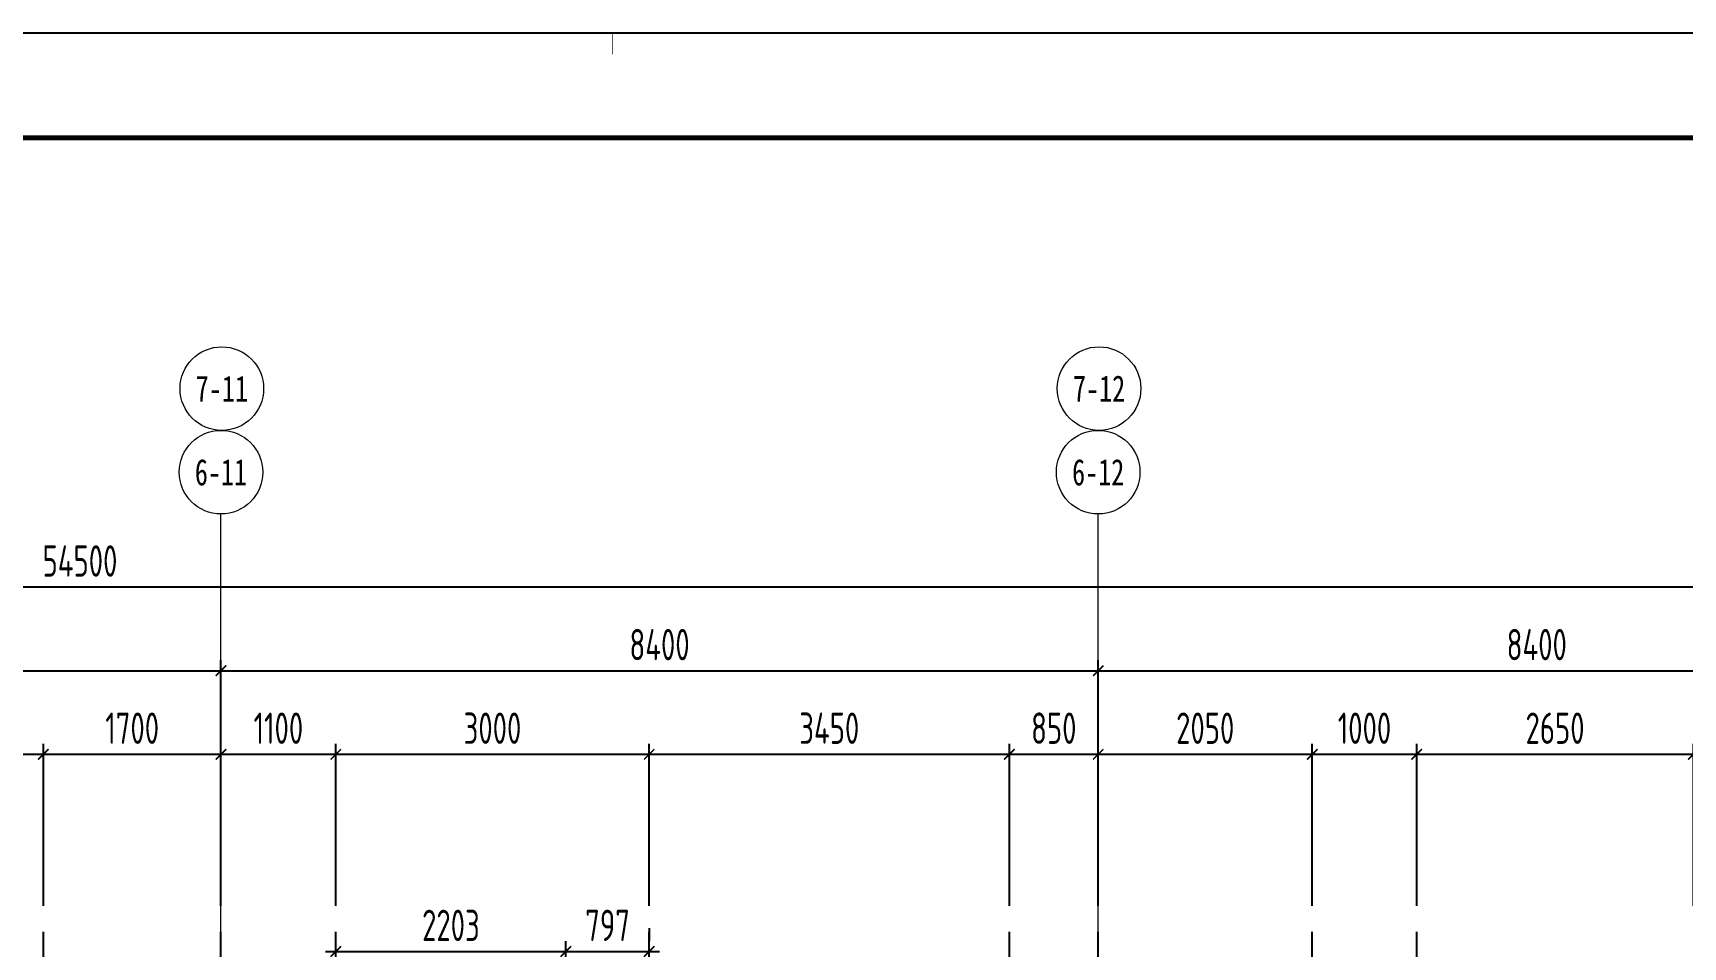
# Model space of a CAD drawing. Header units: millimetres. Extents: x -202076 to 1082610, y -439651 to 179350.
# Drawn here: x 734057 to 749857, y -116625 to -107878 of the extents above; entities that cross this region are included whole.
import ezdxf
from ezdxf.enums import TextEntityAlignment as Align

# ---------------------------------------------------------------- set-up
doc = ezdxf.new("R2010")
doc.units = ezdxf.units.MM
doc.header["$LTSCALE"] = 1000
doc.linetypes.add('DOTE', pattern=[2.42, 2, -0.2, 0.02, -0.2])
for name, color, linetype in [('02-TEXT_轴号', 7, 'Continuous'), ('A_AXIS-轴线', 36, 'DOTE'), ('AXIS_TEXT', 7, 'Continuous')]:
    doc.layers.add(name, color=color, linetype=linetype)
doc.layers.add('DIM', color=3, linetype='Continuous', lineweight=0)
doc.styles.add('_TCH_AXIS', font='STXIHEI.TTF', dxfattribs={"width": 0.75})
doc.styles.add('COMPLEX', font='COMPLEX')
doc.styles.add('TSSD_Dimension', font='tssdeng.shx', dxfattribs={"width": 0.7, "bigfont": 'hztxt.shx'})
doc.dimstyles.new('TSSD_100_100', dxfattribs={"dimtxt": 300, "dimasz": 100, "dimexe": 100, "dimexo": 250, "dimgap": 100, "dimtad": 1, "dimdec": 0, "dimzin": 0, "dimdsep": 46, "dimtxsty": 'TSSD_Dimension', "dimblk": 'ARCHTICK', "dimcen": 0, "dimdle": 100, "dimclrt": 7, "dimadec": 0, "dimazin": 0, "dimtfac": 1, "dimtdec": 0, "dimtix": 1, "dimtmove": 2, "dimatfit": 3, "dimfxl": 1, "dimtolj": 1, "dimtzin": 0, "dimarcsym": 0})

# ---------------------------------------------------------------- blocks, each defined once
blk = doc.blocks.new('_AXISO')
blk.add_circle((0, 0), 0.5)
at = {"layer": 'AXIS_TEXT', "style": 'COMPLEX', "width": 1.041667}
blk.add_attdef('A', text='', height=0.56, dxfattribs=at).set_placement((-0.25, -0.28), (0.25, -0.28), align=Align.FIT)
blk = doc.blocks.new('_ARCHTICK')
at = {"color": 0, "linetype": 'ByBlock', "const_width": 0.15}
blk.add_lwpolyline([(-0.5, -0.5), (0.5, 0.5)], dxfattribs=at)
blk = doc.blocks.new('*D1968')
at = {"layer": 'Defpoints', "color": 0, "transparency": 16777216}
for p in [(735857, -113981), (727457, -116481), (735857, -116481)]:
    blk.add_point(p, dxfattribs=at)
at = {"layer": 'DIM', "color": 0, "lineweight": -2, "transparency": 16777216}
for p, q in [((727457, -116231), (727457, -113881)), ((735857, -116231), (735857, -113881)), ((727357, -113981), (735957, -113981))]:
    blk.add_line(p, q, dxfattribs=at)
at = {"layer": 'DIM', "color": 0, "lineweight": -2, "transparency": 16777216, "xscale": 100, "yscale": 100, "zscale": 100, "rotation": 180}
blk.add_blockref('_ARCHTICK', (727457, -113981), dxfattribs=at)
at = {"layer": 'DIM', "color": 0, "lineweight": -2, "transparency": 16777216, "xscale": 100, "yscale": 100, "zscale": 100}
blk.add_blockref('_ARCHTICK', (735857, -113981), dxfattribs=at)
at = {"layer": 'DIM', "color": 7, "transparency": 16777216, "insert": (731657, -113731), "char_height": 300, "attachment_point": 5, "style": 'TSSD_Dimension'}
blk.add_mtext('\\A1;8400', dxfattribs=at)
blk = doc.blocks.new('*D1969')
at = {"layer": 'Defpoints', "color": 0, "transparency": 16777216}
for p in [(744257, -113981), (735857, -116481), (744257, -116481)]:
    blk.add_point(p, dxfattribs=at)
at = {"layer": 'DIM', "color": 0, "lineweight": -2, "transparency": 16777216}
for p, q in [((735857, -116231), (735857, -113881)), ((744257, -116231), (744257, -113881)), ((735757, -113981), (744357, -113981))]:
    blk.add_line(p, q, dxfattribs=at)
at = {"layer": 'DIM', "color": 0, "lineweight": -2, "transparency": 16777216, "xscale": 100, "yscale": 100, "zscale": 100, "rotation": 180}
blk.add_blockref('_ARCHTICK', (735857, -113981), dxfattribs=at)
at = {"layer": 'DIM', "color": 0, "lineweight": -2, "transparency": 16777216, "xscale": 100, "yscale": 100, "zscale": 100}
blk.add_blockref('_ARCHTICK', (744257, -113981), dxfattribs=at)
at = {"layer": 'DIM', "color": 7, "transparency": 16777216, "insert": (740057, -113731), "char_height": 300, "attachment_point": 5, "style": 'TSSD_Dimension'}
blk.add_mtext('\\A1;8400', dxfattribs=at)
blk = doc.blocks.new('*D1970')
at = {"layer": 'Defpoints', "color": 0, "transparency": 16777216}
for p in [(752657, -113981), (744257, -116481), (752657, -116481)]:
    blk.add_point(p, dxfattribs=at)
at = {"layer": 'DIM', "color": 0, "lineweight": -2, "transparency": 16777216}
for p, q in [((744257, -116231), (744257, -113881)), ((752657, -116231), (752657, -113881)), ((744157, -113981), (752757, -113981))]:
    blk.add_line(p, q, dxfattribs=at)
at = {"layer": 'DIM', "color": 0, "lineweight": -2, "transparency": 16777216, "xscale": 100, "yscale": 100, "zscale": 100, "rotation": 180}
blk.add_blockref('_ARCHTICK', (744257, -113981), dxfattribs=at)
at = {"layer": 'DIM', "color": 0, "lineweight": -2, "transparency": 16777216, "xscale": 100, "yscale": 100, "zscale": 100}
blk.add_blockref('_ARCHTICK', (752657, -113981), dxfattribs=at)
at = {"layer": 'DIM', "color": 7, "transparency": 16777216, "insert": (748457, -113731), "char_height": 300, "attachment_point": 5, "style": 'TSSD_Dimension'}
blk.add_mtext('\\A1;8400', dxfattribs=at)
blk = doc.blocks.new('*D1972')
at = {"layer": 'Defpoints', "color": 0, "transparency": 16777216}
for p in [(707257, -113181), (707257, -116481), (761757, -116481)]:
    blk.add_point(p, dxfattribs=at)
at = {"layer": 'DIM', "color": 0, "lineweight": -2, "transparency": 16777216}
for p, q in [((707257, -116231), (707257, -113081)), ((761757, -116231), (761757, -113081)), ((761857, -113181), (707157, -113181))]:
    blk.add_line(p, q, dxfattribs=at)
at = {"layer": 'DIM', "color": 0, "lineweight": -2, "transparency": 16777216, "xscale": 100, "yscale": 100, "zscale": 100, "rotation": 180}
blk.add_blockref('_ARCHTICK', (707257, -113181), dxfattribs=at)
at = {"layer": 'DIM', "color": 0, "lineweight": -2, "transparency": 16777216, "xscale": 100, "yscale": 100, "zscale": 100}
blk.add_blockref('_ARCHTICK', (761757, -113181), dxfattribs=at)
at = {"layer": 'DIM', "color": 7, "transparency": 16777216, "insert": (734507, -112931), "char_height": 300, "attachment_point": 5, "style": 'TSSD_Dimension'}
blk.add_mtext('\\A1;54500', dxfattribs=at)
blk = doc.blocks.new('*D1978')
at = {"layer": 'Defpoints', "color": 0, "transparency": 16777216}
for p in [(734157, -114781), (730807, -116481), (734157, -116481)]:
    blk.add_point(p, dxfattribs=at)
at = {"layer": 'DIM', "color": 0, "lineweight": -2, "transparency": 16777216}
for p, q in [((730807, -116231), (730807, -114681)), ((734157, -116231), (734157, -114681)), ((730707, -114781), (734257, -114781))]:
    blk.add_line(p, q, dxfattribs=at)
at = {"layer": 'DIM', "color": 0, "lineweight": -2, "transparency": 16777216, "xscale": 100, "yscale": 100, "zscale": 100, "rotation": 180}
blk.add_blockref('_ARCHTICK', (730807, -114781), dxfattribs=at)
at = {"layer": 'DIM', "color": 0, "lineweight": -2, "transparency": 16777216, "xscale": 100, "yscale": 100, "zscale": 100}
blk.add_blockref('_ARCHTICK', (734157, -114781), dxfattribs=at)
at = {"layer": 'DIM', "color": 7, "transparency": 16777216, "insert": (732482, -114531), "char_height": 300, "attachment_point": 5, "style": 'TSSD_Dimension'}
blk.add_mtext('\\A1;3350', dxfattribs=at)
blk = doc.blocks.new('*D1979')
at = {"layer": 'Defpoints', "color": 0, "transparency": 16777216}
for p in [(735857, -114781), (734157, -116481), (735857, -116481)]:
    blk.add_point(p, dxfattribs=at)
at = {"layer": 'DIM', "color": 0, "lineweight": -2, "transparency": 16777216}
for p, q in [((734157, -116231), (734157, -114681)), ((735857, -116231), (735857, -114681)), ((734057, -114781), (735957, -114781))]:
    blk.add_line(p, q, dxfattribs=at)
at = {"layer": 'DIM', "color": 0, "lineweight": -2, "transparency": 16777216, "xscale": 100, "yscale": 100, "zscale": 100, "rotation": 180}
blk.add_blockref('_ARCHTICK', (734157, -114781), dxfattribs=at)
at = {"layer": 'DIM', "color": 0, "lineweight": -2, "transparency": 16777216, "xscale": 100, "yscale": 100, "zscale": 100}
blk.add_blockref('_ARCHTICK', (735857, -114781), dxfattribs=at)
at = {"layer": 'DIM', "color": 7, "transparency": 16777216, "insert": (735007, -114531), "char_height": 300, "attachment_point": 5, "style": 'TSSD_Dimension'}
blk.add_mtext('\\A1;1700', dxfattribs=at)
blk = doc.blocks.new('*D1980')
at = {"layer": 'Defpoints', "color": 0, "transparency": 16777216}
for p in [(736957, -114781), (735857, -116481), (736957, -116481)]:
    blk.add_point(p, dxfattribs=at)
at = {"layer": 'DIM', "color": 0, "lineweight": -2, "transparency": 16777216}
for p, q in [((735857, -116231), (735857, -114681)), ((736957, -116231), (736957, -114681)), ((735757, -114781), (737057, -114781))]:
    blk.add_line(p, q, dxfattribs=at)
at = {"layer": 'DIM', "color": 0, "lineweight": -2, "transparency": 16777216, "xscale": 100, "yscale": 100, "zscale": 100, "rotation": 180}
blk.add_blockref('_ARCHTICK', (735857, -114781), dxfattribs=at)
at = {"layer": 'DIM', "color": 0, "lineweight": -2, "transparency": 16777216, "xscale": 100, "yscale": 100, "zscale": 100}
blk.add_blockref('_ARCHTICK', (736957, -114781), dxfattribs=at)
at = {"layer": 'DIM', "color": 7, "transparency": 16777216, "insert": (736407, -114531), "char_height": 300, "attachment_point": 5, "style": 'TSSD_Dimension'}
blk.add_mtext('\\A1;1100', dxfattribs=at)
blk = doc.blocks.new('*D1981')
at = {"layer": 'Defpoints', "color": 0, "transparency": 16777216}
for p in [(744257, -114781), (743407, -116481), (744257, -116481)]:
    blk.add_point(p, dxfattribs=at)
at = {"layer": 'DIM', "color": 0, "lineweight": -2, "transparency": 16777216}
for p, q in [((743407, -116231), (743407, -114681)), ((744257, -116231), (744257, -114681)), ((743307, -114781), (744357, -114781))]:
    blk.add_line(p, q, dxfattribs=at)
at = {"layer": 'DIM', "color": 0, "lineweight": -2, "transparency": 16777216, "xscale": 100, "yscale": 100, "zscale": 100, "rotation": 180}
blk.add_blockref('_ARCHTICK', (743407, -114781), dxfattribs=at)
at = {"layer": 'DIM', "color": 0, "lineweight": -2, "transparency": 16777216, "xscale": 100, "yscale": 100, "zscale": 100}
blk.add_blockref('_ARCHTICK', (744257, -114781), dxfattribs=at)
at = {"layer": 'DIM', "color": 7, "transparency": 16777216, "insert": (743832, -114531), "char_height": 300, "attachment_point": 5, "style": 'TSSD_Dimension'}
blk.add_mtext('\\A1;850', dxfattribs=at)
blk = doc.blocks.new('*D1983')
at = {"layer": 'Defpoints', "color": 0, "transparency": 16777216}
for p in [(747307, -114781), (746307, -116481), (747307, -116481)]:
    blk.add_point(p, dxfattribs=at)
at = {"layer": 'DIM', "color": 0, "lineweight": -2, "transparency": 16777216}
for p, q in [((746307, -116231), (746307, -114681)), ((747307, -116231), (747307, -114681)), ((746207, -114781), (747407, -114781))]:
    blk.add_line(p, q, dxfattribs=at)
at = {"layer": 'DIM', "color": 0, "lineweight": -2, "transparency": 16777216, "xscale": 100, "yscale": 100, "zscale": 100, "rotation": 180}
blk.add_blockref('_ARCHTICK', (746307, -114781), dxfattribs=at)
at = {"layer": 'DIM', "color": 0, "lineweight": -2, "transparency": 16777216, "xscale": 100, "yscale": 100, "zscale": 100}
blk.add_blockref('_ARCHTICK', (747307, -114781), dxfattribs=at)
at = {"layer": 'DIM', "color": 7, "transparency": 16777216, "insert": (746807, -114531), "char_height": 300, "attachment_point": 5, "style": 'TSSD_Dimension'}
blk.add_mtext('\\A1;1000', dxfattribs=at)
blk = doc.blocks.new('*D1984')
at = {"layer": 'Defpoints', "color": 0, "transparency": 16777216}
for p in [(749957, -114781), (747307, -116481), (749957, -116481)]:
    blk.add_point(p, dxfattribs=at)
at = {"layer": 'DIM', "color": 0, "lineweight": -2, "transparency": 16777216}
for p, q in [((747307, -116231), (747307, -114681)), ((749957, -116231), (749957, -114681)), ((747207, -114781), (750057, -114781))]:
    blk.add_line(p, q, dxfattribs=at)
at = {"layer": 'DIM', "color": 0, "lineweight": -2, "transparency": 16777216, "xscale": 100, "yscale": 100, "zscale": 100, "rotation": 180}
blk.add_blockref('_ARCHTICK', (747307, -114781), dxfattribs=at)
at = {"layer": 'DIM', "color": 0, "lineweight": -2, "transparency": 16777216, "xscale": 100, "yscale": 100, "zscale": 100}
blk.add_blockref('_ARCHTICK', (749957, -114781), dxfattribs=at)
at = {"layer": 'DIM', "color": 7, "transparency": 16777216, "insert": (748632, -114531), "char_height": 300, "attachment_point": 5, "style": 'TSSD_Dimension'}
blk.add_mtext('\\A1;2650', dxfattribs=at)
blk = doc.blocks.new('*D1987')
at = {"layer": 'Defpoints', "color": 0, "transparency": 16777216}
for p in [(743407, -114781), (739957, -116481), (743407, -116481)]:
    blk.add_point(p, dxfattribs=at)
at = {"layer": 'DIM', "color": 0, "lineweight": -2, "transparency": 16777216}
for p, q in [((739957, -116231), (739957, -114681)), ((743407, -116231), (743407, -114681)), ((739857, -114781), (743507, -114781))]:
    blk.add_line(p, q, dxfattribs=at)
at = {"layer": 'DIM', "color": 0, "lineweight": -2, "transparency": 16777216, "xscale": 100, "yscale": 100, "zscale": 100, "rotation": 180}
blk.add_blockref('_ARCHTICK', (739957, -114781), dxfattribs=at)
at = {"layer": 'DIM', "color": 0, "lineweight": -2, "transparency": 16777216, "xscale": 100, "yscale": 100, "zscale": 100}
blk.add_blockref('_ARCHTICK', (743407, -114781), dxfattribs=at)
at = {"layer": 'DIM', "color": 7, "transparency": 16777216, "insert": (741682, -114531), "char_height": 300, "attachment_point": 5, "style": 'TSSD_Dimension'}
blk.add_mtext('\\A1;3450', dxfattribs=at)
blk = doc.blocks.new('*D1989')
at = {"layer": 'Defpoints', "color": 0, "transparency": 16777216}
for p in [(746307, -114781), (744257, -116481), (746307, -116481)]:
    blk.add_point(p, dxfattribs=at)
at = {"layer": 'DIM', "color": 0, "lineweight": -2, "transparency": 16777216}
for p, q in [((744257, -116231), (744257, -114681)), ((746307, -116231), (746307, -114681)), ((744157, -114781), (746407, -114781))]:
    blk.add_line(p, q, dxfattribs=at)
at = {"layer": 'DIM', "color": 0, "lineweight": -2, "transparency": 16777216, "xscale": 100, "yscale": 100, "zscale": 100, "rotation": 180}
blk.add_blockref('_ARCHTICK', (744257, -114781), dxfattribs=at)
at = {"layer": 'DIM', "color": 0, "lineweight": -2, "transparency": 16777216, "xscale": 100, "yscale": 100, "zscale": 100}
blk.add_blockref('_ARCHTICK', (746307, -114781), dxfattribs=at)
at = {"layer": 'DIM', "color": 7, "transparency": 16777216, "insert": (745282, -114531), "char_height": 300, "attachment_point": 5, "style": 'TSSD_Dimension'}
blk.add_mtext('\\A1;2050', dxfattribs=at)
blk = doc.blocks.new('*D1990')
at = {"layer": 'Defpoints', "color": 0, "transparency": 16777216}
for p in [(739957, -114781), (736957, -116481), (739957, -116481)]:
    blk.add_point(p, dxfattribs=at)
at = {"layer": 'DIM', "color": 0, "lineweight": -2, "transparency": 16777216}
for p, q in [((736957, -116231), (736957, -114681)), ((739957, -116231), (739957, -114681)), ((736857, -114781), (740057, -114781))]:
    blk.add_line(p, q, dxfattribs=at)
at = {"layer": 'DIM', "color": 0, "lineweight": -2, "transparency": 16777216, "xscale": 100, "yscale": 100, "zscale": 100, "rotation": 180}
blk.add_blockref('_ARCHTICK', (736957, -114781), dxfattribs=at)
at = {"layer": 'DIM', "color": 0, "lineweight": -2, "transparency": 16777216, "xscale": 100, "yscale": 100, "zscale": 100}
blk.add_blockref('_ARCHTICK', (739957, -114781), dxfattribs=at)
at = {"layer": 'DIM', "color": 7, "transparency": 16777216, "insert": (738457, -114531), "char_height": 300, "attachment_point": 5, "style": 'TSSD_Dimension'}
blk.add_mtext('\\A1;3000', dxfattribs=at)
blk = doc.blocks.new('图框-A1')
for points, const_width in [([(0, 0), (841, 0), (841, 594), (0, 594)], 0.05), ([(766, 584), (25, 584), (25, 10), (766, 10)], 0.5)]:
    blk.add_lwpolyline(points, close=True, dxfattribs=dict(const_width=const_width))
at = {"const_width": 0.05}
blk.add_lwpolyline([(420.5, 594), (420.5, 592)], dxfattribs=at)
blk = doc.blocks.new('*D3234')
at = {"layer": 'Defpoints', "color": 0, "transparency": 16777216}
for p in [(739160, -116668), (736957, -118354), (739160, -118443)]:
    blk.add_point(p, dxfattribs=at)
at = {"layer": 'DIM', "color": 0, "lineweight": -2, "transparency": 16777216}
for p, q in [((736957, -118104), (736957, -116568)), ((739160, -118193), (739160, -116568)), ((736857, -116668), (739260, -116668))]:
    blk.add_line(p, q, dxfattribs=at)
at = {"layer": 'DIM', "color": 0, "lineweight": -2, "transparency": 16777216, "xscale": 100, "yscale": 100, "zscale": 100, "rotation": 180}
blk.add_blockref('_ARCHTICK', (736957, -116668), dxfattribs=at)
at = {"layer": 'DIM', "color": 0, "lineweight": -2, "transparency": 16777216, "xscale": 100, "yscale": 100, "zscale": 100}
blk.add_blockref('_ARCHTICK', (739160, -116668), dxfattribs=at)
at = {"layer": 'DIM', "color": 7, "transparency": 16777216, "insert": (738059, -116418), "char_height": 300, "attachment_point": 5, "style": 'TSSD_Dimension'}
blk.add_mtext('\\A1;2203', dxfattribs=at)
blk = doc.blocks.new('*D3235')
at = {"layer": 'Defpoints', "color": 0, "transparency": 16777216}
for p in [(739957, -116668), (739957, -116693), (739160, -118443)]:
    blk.add_point(p, dxfattribs=at)
at = {"layer": 'DIM', "color": 0, "lineweight": -2, "transparency": 16777216}
for p, q in [((739957, -116443), (739957, -116568)), ((739160, -118193), (739160, -116568)), ((739060, -116668), (740057, -116668))]:
    blk.add_line(p, q, dxfattribs=at)
at = {"layer": 'DIM', "color": 0, "lineweight": -2, "transparency": 16777216, "xscale": 100, "yscale": 100, "zscale": 100, "rotation": 180}
blk.add_blockref('_ARCHTICK', (739160, -116668), dxfattribs=at)
at = {"layer": 'DIM', "color": 0, "lineweight": -2, "transparency": 16777216, "xscale": 100, "yscale": 100, "zscale": 100}
blk.add_blockref('_ARCHTICK', (739957, -116668), dxfattribs=at)
at = {"layer": 'DIM', "color": 7, "transparency": 16777216, "insert": (739559, -116418), "char_height": 300, "attachment_point": 5, "style": 'TSSD_Dimension'}
blk.add_mtext('\\A1;797', dxfattribs=at)

msp = doc.modelspace()

# ---------------------------------------------------------------- linework, layer by layer
msp.add_lwpolyline([(781657.2, -167281), (781657.2, -107881), (697557.2, -107881), (697557.2, -167281)], close=True)
at = {"layer": 'A_AXIS-轴线'}
for p, q in [((734157.2, -127081), (734157.2, -116481)), ((735857.2, -141681), (735857.2, -116481)), ((736957.2, -127081), (736957.2, -116481)), ((739957.2, -129081), (739957.2, -116481)), ((743407.2, -127081), (743407.2, -116481)), ((744257.2, -141681), (744257.2, -116481)), ((746307.2, -124831), (746307.2, -116481)), ((747307.2, -141681), (747307.2, -116481))]:
    msp.add_line(p, q, dxfattribs=at)
at = {"layer": 'DIM'}
for p, q in [((735857.2, -116481), (735857.2, -112481)), ((744257.2, -116481), (744257.2, -112481))]:
    msp.add_line(p, q, dxfattribs=at)

# ---------------------------------------------------------------- block references
at = {"xscale": 100, "yscale": 100, "zscale": 100}
msp.add_blockref('图框-A1', (697557.2, -167281), dxfattribs=at)
at = {"layer": 'DIM'}
ref = msp.add_blockref('_AXISO', (735865.7, -111281.1), dxfattribs=dict(at, xscale=800, yscale=800, zscale=800))
ref.add_attrib('A', '7-11', dxfattribs={"layer": '02-TEXT_轴号', "height": 247.28, "style": '_TCH_AXIS', "width": 0.761209}).set_placement((735614.4, -111404.7), (736116.9, -111404.7), align=Align.FIT)
ref = msp.add_blockref('_AXISO', (744265.7, -111281.1), dxfattribs=dict(at, xscale=800, yscale=800, zscale=800))
ref.add_attrib('A', '7-12', dxfattribs={"layer": '02-TEXT_轴号', "height": 252.11, "style": '_TCH_AXIS', "width": 0.743037}).set_placement((744015.6, -111407.1), (744515.7, -111407.1), align=Align.FIT)
ref = msp.add_blockref('_AXISO', (735857.2, -112081), dxfattribs=dict(at, xscale=800, yscale=800, zscale=800))
ref.add_attrib('A', '6-11', dxfattribs={"layer": '02-TEXT_轴号', "height": 252.11, "style": '_TCH_AXIS', "width": 0.743037}).set_placement((735607.1, -112207.1), (736107.2, -112207.1), align=Align.FIT)
ref = msp.add_blockref('_AXISO', (744257.2, -112081), dxfattribs=dict(at, xscale=800, yscale=800, zscale=800))
ref.add_attrib('A', '6-12', dxfattribs={"layer": '02-TEXT_轴号', "height": 252.11, "style": '_TCH_AXIS', "width": 0.743037}).set_placement((744007.1, -112207.1), (744507.2, -112207.1), align=Align.FIT)

# ---------------------------------------------------------------- dimensions: what is measured, and where the dimension line sits
for base, p1, p2, picture, middle in [((707257.2, -113181), (761757.2, -116481), (707257.2, -116481), '*D1972', (734507.2, -112931)), ((735857.2, -113981), (727457.2, -116481), (735857.2, -116481), '*D1968', (731657.2, -113731)), ((744257.2, -113981), (735857.2, -116481), (744257.2, -116481), '*D1969', (740057.2, -113731)), ((752657.2, -113981), (744257.2, -116481), (752657.2, -116481), '*D1970', (748457.2, -113731)), ((734157.2, -114781), (730807.2, -116481), (734157.2, -116481), '*D1978', (732482.2, -114531)), ((735857.2, -114781), (734157.2, -116481), (735857.2, -116481), '*D1979', (735007.2, -114531)), ((736957.2, -114781), (735857.2, -116481), (736957.2, -116481), '*D1980', (736407.2, -114531)), ((739957.2, -114781), (736957.2, -116481), (739957.2, -116481), '*D1990', (738457.2, -114531)), ((743407.2, -114781), (739957.2, -116481), (743407.2, -116481), '*D1987', (741682.2, -114531)), ((744257.2, -114781), (743407.2, -116481), (744257.2, -116481), '*D1981', (743832.2, -114531)), ((746307.2, -114781), (744257.2, -116481), (746307.2, -116481), '*D1989', (745282.2, -114531)), ((747307.2, -114781), (746307.2, -116481), (747307.2, -116481), '*D1983', (746807.2, -114531)), ((749957.2, -114781), (747307.2, -116481), (749957.2, -116481), '*D1984', (748632.2, -114531)), ((739160, -116668.1), (736957.2, -118354.3), (739160, -118442.9), '*D3234', (738058.6, -116418.1)), ((739957.2, -116668.1), (739160, -118442.9), (739957.2, -116692.7), '*D3235', (739558.6, -116418.1))]:
    dim = msp.add_linear_dim(base=base, p1=p1, p2=p2, dimstyle='TSSD_100_100', dxfattribs=at)
    dim.commit()
    dim.dimension.update_dxf_attribs({"geometry": picture, "text_midpoint": middle})

doc.saveas('drawing.dxf')
